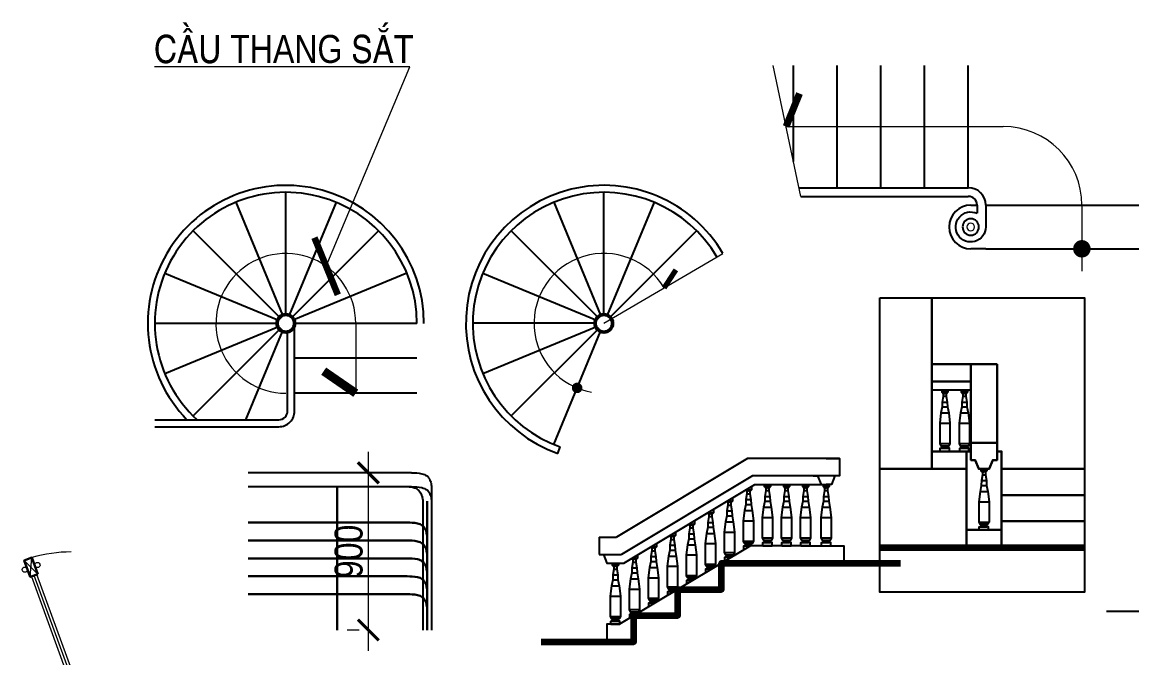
# Model space of a CAD drawing. Header units: millimetres. Extents: x -37049 to 129367, y 25385 to 90033.
# Drawn here: x 46570 to 52920, y 52310 to 55948 of the extents above; entities that cross this region are included whole.
import ezdxf

# ---------------------------------------------------------------- set-up
doc = ezdxf.new("R2010")
doc.units = ezdxf.units.MM
doc.header["$MEASUREMENT"] = 0
doc.layers.add('NCHU', color=70, linetype='Continuous')
for name, color, linetype, lineweight in [('NCUA', 4, 'Continuous', 20), ('NCUAMANH', 32, 'Continuous', 9), ('NKT', 9, 'Continuous', 0), ('NMANH1', 45, 'Continuous', 9), ('NMANH3', 25, 'Continuous', 9), ('NTHAY1', 61, 'Continuous', 25), ('NTHAY3', 41, 'Continuous', 25), ('NTHAY4', 21, 'Continuous', 25), ('NTHEP', 7, 'Continuous', 20), ('Ntuong1', 140, 'Continuous', 50), ('Ntuong2', 150, 'Continuous', 50), ('Ntuong3', 160, 'Continuous', 50)]:
    doc.layers.add(name, color=color, linetype=linetype, lineweight=lineweight)
doc.styles.add('AVO', font='vhelvcn.ttf')
doc.dimstyles.new('100', dxfattribs={"dimscale": 0, "dimtxt": 160, "dimasz": 120, "dimexe": 120, "dimexo": 120, "dimgap": 30, "dimtad": 1, "dimdec": 0, "dimzin": 0, "dimdsep": 46, "dimtxsty": 'AVO', "dimblk1": 'ARCHTICK', "dimblk2": 'ARCHTICK', "dimsah": 1, "dimcen": -2, "dimdle": 120, "dimclrd": 256, "dimclre": 256, "dimclrt": 7, "dimadec": 0, "dimazin": 0, "dimtfac": 1, "dimtdec": 0, "dimtix": 1, "dimtmove": 2, "dimatfit": 3, "dimldrblk": 'ARCHTICK', "dimfxl": 0, "dimtolj": 1, "dimtzin": 0, "dimlwd": 0, "dimlwe": 0, "dimarcsym": 0})
doc.dimstyles.new('50', dxfattribs={"dimtxt": 160, "dimasz": 120, "dimexe": 150, "dimexo": 150, "dimgap": 30, "dimtad": 1, "dimdec": 0, "dimlfac": 0.5, "dimzin": 0, "dimdsep": 46, "dimtxsty": 'AVO', "dimblk": 'ARCHTICK', "dimcen": -2, "dimdle": 120, "dimclrd": 256, "dimclre": 256, "dimclrt": 1, "dimadec": 0, "dimazin": 0, "dimtfac": 1, "dimtdec": 0, "dimtix": 1, "dimtmove": 2, "dimatfit": 3, "dimldrblk": 'ARCHTICK', "dimfxl": 0, "dimtolj": 1, "dimtzin": 0, "dimlwd": 0, "dimlwe": 0, "dimarcsym": 0})

# ---------------------------------------------------------------- blocks, each defined once
blk = doc.blocks.new('A$C20F011E2')
at = {"layer": 'NCUA', "lineweight": 30}
for points in [[(90.1, 657.8), (55.6, 752.2), (11.6, 736.1), (46.1, 641.7)], [(289.8, 110.5), (324.3, 16.1), (280.3, 0), (245.8, 94.4)]]:
    blk.add_lwpolyline(points, close=True, dxfattribs=at)
at = {"layer": 'NCUA'}
blk.add_lwpolyline([(283.2, 108), (83.4, 655.3), (52.7, 644.1), (252.5, 96.8)], close=True, dxfattribs=at)
at = {"layer": 'NCUAMANH'}
for p, q in [((11.6, 736.1), (90.1, 657.8)), ((46.1, 641.7), (55.6, 752.2)), ((267.8, 102.4), (68.1, 649.7)), ((245.8, 94.4), (324.3, 16.1)), ((280.3, 0), (289.8, 110.5))]:
    blk.add_line(p, q, dxfattribs=at)
for centre in [(14.9, 683.5), (87, 709.8)]:
    blk.add_circle(centre, 14.9, dxfattribs=at)
blk.add_arc((280.3, 0), 785, 89.95935, 106.63106, dxfattribs=at)
blk = doc.blocks.new('_ARCHTICK')
at = {"color": 0, "linetype": 'ByBlock', "const_width": 0.15}
blk.add_lwpolyline([(-0.5, -0.5), (0.5, 0.5)], dxfattribs=at)
blk = doc.blocks.new('A$C23D92CA5')
at = {"layer": 'NMANH1'}
blk.add_circle((103.1, 103), 26.4, dxfattribs=at)
at = {"layer": 'NTHAY4', "ltscale": 200}
blk.add_circle((103.1, 103), 56.4, dxfattribs=at)
blk.add_arc((103.1, 103), 103.1, 359.95884, 294.70414, dxfattribs=at)
blk = doc.blocks.new('A$C34EB5338')
at = {"layer": 'DEFPOINTS', "ltscale": 200}
for p, q in [((10, 298.4, -330.8), (40, 298.4, -330.8)), ((2.5, 0, -330.8), (47.5, 0, -330.8))]:
    blk.add_line(p, q, dxfattribs=at)
at = {"layer": 'NTHAY3', "ltscale": 200}
for p, q in [((15, 288.4, -330.8), (35, 288.4, -330.8)), ((12.1, 217, -330.8), (37.9, 217, -330.8)), ((12.6, 241.1, -330.8), (37.4, 241.1, -330.8)), ((17.5, 269.4, -330.8), (32.5, 269.4, -330.8)), ((6, 187.6, -330.8), (44, 187.6, -330.8)), ((0, 138.1, -330.8), (50, 138.1, -330.8)), ((0, 37.8, -330.8), (50, 37.8, -330.8)), ((5.3, 27.7, -330.8), (44.7, 27.7, -330.8)), ((10, 15, -330.8), (40, 15, -330.8)), ((12.5, 24.2, -330.8), (37.5, 24.2, -330.8))]:
    blk.add_line(p, q, dxfattribs=at)
at = {"layer": 'NTHAY3', "ltscale": 200, "elevation": -330.8}
for points in [[(17.5, 283.4), (17.5, 269.4), (12.6, 241.1), (12.1, 217), (6, 187.6), (0, 138.1), (0, 37.8), (5.3, 27.7), (10, 24.2), (12.5, 24.2), (12.5, 20)], [(10, 298.4), (10, 288.4), (15, 288.4), (15, 283.4), (25, 283.4)], [(40, 298.4), (40, 288.4), (35, 288.4), (35, 283.4), (25, 283.4)], [(32.5, 283.4), (32.5, 269.4), (37.4, 241.1), (37.9, 217), (44, 187.6), (50, 138.1), (50, 37.8), (44.7, 27.7), (40, 24.2), (37.5, 24.2), (37.5, 20)], [(2.5, 0), (2.5, 15), (10, 15), (10, 20), (25, 20)], [(47.5, 0), (47.5, 15), (40, 15), (40, 20), (25, 20)]]:
    blk.add_lwpolyline(points, dxfattribs=at)
blk = doc.blocks.new('A$C68DD212E')
at = {"layer": 'NTHAY3', "ltscale": 200}
for p, q in [((17.6, 342.5), (41, 342.5)), ((20.5, 320.2), (38.1, 320.2)), ((14.1, 258.8), (44.5, 258.8)), ((14.8, 287.1), (43.8, 287.1)), ((7.1, 224.3), (51.5, 224.3)), ((0, 166.3), (58.6, 166.3)), ((0, 48.7), (58.6, 48.7)), ((6.2, 36.9), (52.4, 36.9)), ((11.7, 22), (39.6, 22)), ((14.7, 32.8), (44, 32.8))]:
    blk.add_line(p, q, dxfattribs=at)
for points in [[(20.5, 336.6), (20.5, 320.2), (14.8, 287.1), (14.1, 258.8), (7.1, 224.3), (0, 166.3), (0, 48.7), (6.2, 36.9), (11.7, 32.8), (14.7, 32.8), (14.7, 27.9)], [(15.7, 342.5), (17.6, 342.5), (17.6, 336.6), (29.3, 336.6)], [(46.9, 361.2), (46.9, 342.5), (41, 342.5), (41, 336.6), (29.3, 336.6)], [(38.1, 336.6), (38.1, 320.2), (43.8, 287.1), (44.5, 258.8), (51.5, 224.3), (58.6, 166.3), (58.6, 48.7), (52.4, 36.9), (46.9, 32.8), (44, 32.8), (44, 27.9)], [(2.9, 0), (2.9, 22), (11.7, 22), (11.7, 27.9), (29.3, 27.9)], [(46.9, 26.4), (46.9, 27.9), (29.3, 27.9)]]:
    blk.add_lwpolyline(points, dxfattribs=at)
blk = doc.blocks.new('*D707')
at = {"layer": 'DEFPOINTS', "color": 0}
for p in [(48618.4, 53369), (48550.8, 52469), (48618.4, 52469)]:
    blk.add_point(p, dxfattribs=at)
at = {"layer": 'NKT', "lineweight": 0}
for p, q in [((48550.8, 53489), (48550.8, 52349)), ((48498.4, 53369), (48430.8, 53369)), ((48498.4, 52469), (48430.8, 52469))]:
    blk.add_line(p, q, dxfattribs=at)
at = {"layer": 'NKT', "lineweight": 0, "xscale": 120, "yscale": 120, "zscale": 120}
for p, rotation in [((48550.8, 53369), 90), ((48550.8, 52469), 270)]:
    blk.add_blockref('_ARCHTICK', p, dxfattribs=dict(at, rotation=rotation))
at = {"layer": 'NKT', "color": 7, "insert": (48439.1, 52919), "char_height": 160, "attachment_point": 5, "rotation": 90, "style": 'AVO'}
blk.add_mtext('\\A1;900', dxfattribs=at)

msp = doc.modelspace()

# ---------------------------------------------------------------- linework, layer by layer
at = {"layer": 'NMANH1'}
for p, q in [((49898.9, 54224.7), (50580.1, 54624.8)), ((48479.1, 54224.5), (48479.1, 53824.5))]:
    msp.add_line(p, q, dxfattribs=at)
for points, const_width in [([(50243.8, 54427.3), (50310.8, 54530.7)], 30), ([(48295.6, 53950.9), (48479.1, 53824.5)], 50)]:
    msp.add_lwpolyline(points, dxfattribs=dict(at, const_width=const_width))
at = {"layer": 'NMANH1', "const_width": 30}
msp.add_lwpolyline([(49745.8, 53870.1, -1), (49745.8, 53840.1, -1)], format="xyb", close=True, dxfattribs=at)
at = {"layer": 'NMANH1'}
for centre, start, end in [((48079.1, 54224.5), 0, 270.00055), ((49898.9, 54224.7), 30.43234, 259.91989)]:
    msp.add_arc(centre, 400, start, end, dxfattribs=at)
at = {"layer": 'NMANH3', "ltscale": 200}
for p, q in [((51026.6, 54951.2), (50867.2, 55701.2)), ((50941.6, 55351.2), (52184, 55351.2)), ((52634, 54901.2), (52634, 54523.5))]:
    msp.add_line(p, q, dxfattribs=at)
at = {"layer": 'NMANH3', "ltscale": 200, "const_width": 40}
msp.add_lwpolyline([(51018.1, 55540), (50941.6, 55351.2)], dxfattribs=at)
at = {"layer": 'NMANH3', "ltscale": 200, "const_width": 50}
msp.add_lwpolyline([(52609, 54651.2, -1), (52659, 54651.2, -1)], format="xyb", close=True, dxfattribs=at)
at = {"layer": 'NMANH3', "ltscale": 200}
msp.add_arc((52184, 54901.2), 450, 0, 90, dxfattribs=at)
at = {"layer": 'NTHAY1', "ltscale": 200}
for p, q in [((50984, 55151.8), (50984, 55701.2)), ((51234, 55001.2), (51234, 55701.2)), ((51484, 55001.2), (51484, 55701.2)), ((51734, 55001.2), (51734, 55701.2)), ((51984, 55001.2), (51984, 55701.2)), ((51999.1, 54901.2), (52034, 54901.2)), ((52084, 54901.2), (53184, 54901.2)), ((52085, 54651.2), (51999.1, 54651.2)), ((52085, 54651.2), (53184, 54651.2))]:
    msp.add_line(p, q, dxfattribs=at)
at = {"layer": 'NTHAY1', "ltscale": 0.75}
for p, q in [((48079.1, 54274.5), (48079.1, 54974.5)), ((49898.9, 54274.7), (49898.9, 54974.7)), ((47792, 54917.4), (48059.9, 54270.7)), ((48366.1, 54917.4), (48098.2, 54270.7)), ((49611.9, 54917.6), (49879.8, 54270.8)), ((50185.9, 54917.6), (49918, 54270.8)), ((48043.7, 54259.9), (47548.7, 54754.8)), ((48609.4, 54754.8), (48114.4, 54259.9)), ((49863.6, 54260), (49368.6, 54755)), ((50429.2, 54755), (49934.3, 54260)), ((47386.1, 54511.5), (48032.9, 54243.7)), ((48772, 54511.5), (48125.3, 54243.7)), ((49206, 54511.7), (49852.7, 54243.8)), ((48029.1, 54224.5), (47329.1, 54224.5)), ((48829.1, 54224.5), (48129.1, 54224.5)), ((48129.1, 53723), (48129.1, 54224.5)), ((49848.9, 54224.7), (49148.9, 54224.7)), ((47386.1, 53937.5), (48032.9, 54205.4)), ((48043.7, 54189.2), (47548.7, 53694.2)), ((47850.6, 53673), (48059.9, 54178.3)), ((48089.1, 53723), (48089.1, 54175.5)), ((49206, 53937.6), (49852.7, 54205.5)), ((49863.6, 54189.3), (49368.6, 53694.3)), ((49611.9, 53531.7), (49879.8, 54178.5)), ((48829.1, 54024.5), (48129.1, 54024.5)), ((48829.1, 53824.5), (48129.1, 53824.5)), ((47329.1, 53673), (48039.1, 53673)), ((47329.1, 53633), (48039.1, 53633)), ((49634.7, 53480.2), (49647.9, 53517.9))]:
    msp.add_line(p, q, dxfattribs=at)
at = {"layer": 'NTHAY1', "lineweight": 30, "ltscale": 0.75}
for p, q in [((51774.5, 54371.5), (51774.5, 53391.7)), ((51974.1, 53491.7), (51774.5, 53491.7)), ((51477.4, 53391.7), (51974.1, 53391.7)), ((52174.1, 53391.7), (52648.8, 53391.7)), ((52174.1, 53241.7), (52648.8, 53241.7)), ((52174.1, 53091.7), (52648.8, 53091.7))]:
    msp.add_line(p, q, dxfattribs=at)
at = {"layer": 'NTHAY1', "ltscale": 100}
msp.add_line((52775.3, 52577.3), (55265.6, 52577.3), dxfattribs=at)
msp.add_lwpolyline([(51477.4, 54371.5), (52648.8, 54371.5), (52648.8, 52685.2), (51477.4, 52685.2)], close=True, dxfattribs=at)
at = {"layer": 'NTHAY1', "lineweight": 30, "ltscale": 0.75}
for points in [[(51974.1, 53041.7), (51974.1, 53491.7), (51999.1, 53491.7)], [(52149.1, 53491.7), (52174.1, 53491.7), (52174.1, 53041.7)], [(51974.1, 52941.7), (51974.1, 53041.7), (52174.1, 53041.7), (52174.1, 52941.7)]]:
    msp.add_lwpolyline(points, dxfattribs=at)
at = {"layer": 'NTHAY1', "ltscale": 0.75}
for points in [[(51071.1, 52951.7), (50737.8, 52951.7), (49987.8, 52501.7), (49916.1, 52501.7), (49916.1, 52401.7)], [(51071.1, 52951.7), (51071.2, 52951.7), (51271.2, 52951.7), (51271.2, 52851.7)]]:
    msp.add_lwpolyline(points, dxfattribs=at)
at = {"layer": 'NTHAY1', "ltscale": 200}
msp.add_arc((51999.1, 54776.2), 125, 90, 270, dxfattribs=at)
at = {"layer": 'NTHAY1', "ltscale": 0.75}
for radius in [50, 90]:
    msp.add_arc((48039.1, 53723), radius, 270, 0.00055, dxfattribs=at)
at = {"layer": 'NTHAY4', "ltscale": 200}
for p, q in [((51016, 55001.2), (51984, 55001.2)), ((51026.6, 54951.2), (51984, 54951.2)), ((52034, 54901.2), (52034, 54854.3)), ((52084, 54901.2), (52084, 54776.3)), ((48797.5, 53369), (47863.3, 53369)), ((48797.5, 53289), (47863.3, 53289)), ((48913.3, 53265.7), (48913.3, 52469)), ((48863.3, 53185.7), (48863.3, 52469))]:
    msp.add_line(p, q, dxfattribs=at)
at = {"layer": 'NTHAY4', "lineweight": 30}
for p, q in [((52149.1, 53991.5), (51774.1, 53991.5)), ((51999.1, 53891.5), (51774.1, 53891.5))]:
    msp.add_line(p, q, dxfattribs=at)
at = {"layer": 'NTHAY4', "lineweight": 30, "ltscale": 0.75}
for p, q in [((51999.1, 53541.5), (51999.1, 53991.5)), ((52149.1, 53541.5), (52149.1, 53991.5))]:
    msp.add_line(p, q, dxfattribs=at)
at = {"layer": 'NTHAY4'}
msp.add_line((51999.1, 53841.5), (51774.1, 53841.5), dxfattribs=at)
at = {"layer": 'NTHAY4', "ltscale": 0.75}
for p, q in [((50721.1, 53451.5), (49971.1, 53001.5)), ((51246.2, 53451.5), (50721.1, 53451.5)), ((50748.8, 53351.5), (49998.8, 52901.5)), ((51221.2, 53351.5), (50748.8, 53351.5)), ((49871.1, 53001.5), (49971.1, 53001.5)), ((49871.1, 53001.5), (49871.1, 52901.5)), ((49871.1, 52901.5), (49998.8, 52901.5))]:
    msp.add_line(p, q, dxfattribs=at)
at = {"layer": 'NTHAY4', "lineweight": 30, "ltscale": 0.75}
for points in [[(52074.1, 53541.5), (51999.1, 53541.5), (51999.1, 53441.5), (52024.1, 53441.5), (52044.1, 53391.5), (52074.1, 53391.5)], [(52074.1, 53541.5), (52149.1, 53541.5), (52149.1, 53441.5), (52124.1, 53441.5), (52104.1, 53391.5), (52074.1, 53391.5)]]:
    msp.add_lwpolyline(points, dxfattribs=at)
at = {"layer": 'NTHAY4', "ltscale": 0.75}
for points in [[(51171.2, 53451.5), (51246.2, 53451.5), (51246.2, 53351.5), (51221.2, 53351.5), (51201.2, 53301.5), (51171.2, 53301.5)], [(51096.2, 53351.5), (51121.2, 53351.5), (51141.2, 53301.5), (51171.2, 53301.5)], [(49896.1, 52901.5), (49896.1, 52901.5), (49896.1, 52901.5), (49896.1, 52901.5), (49916.1, 52851.5), (49916.1, 52851.5), (50012.7, 52851.5), (50762.7, 53301.5), (51141.2, 53301.5)]]:
    msp.add_lwpolyline(points, dxfattribs=at)
for centre, radius, start, end in [((48079.1, 54224.5), 790, 0, 224.27541), ((49898.9, 54224.7), 790, 30.43234, 250.45783), ((48079.1, 54224.5), 750, 0, 227.33599), ((49898.9, 54224.7), 750, 30.43234, 250.44718)]:
    msp.add_arc(centre, radius, start, end, dxfattribs=at)
at = {"layer": 'NTHAY4', "ltscale": 200}
for radius in [100, 50]:
    msp.add_arc((51984, 54901.2), radius, 0, 90, dxfattribs=at)
for points in [[(48797.5, 53369), (48857.5, 53364), (48885, 53352.1), (48903.7, 53327.5), (48910.9, 53301.7), (48913.3, 53265.7)], [(48784.5, 53289), (48808.8, 53285.5), (48835, 53272.1), (48853.7, 53247.5), (48860.9, 53221.7), (48863.3, 53185.7)], [(48797.5, 53289), (48857.5, 53284), (48885, 53272.1), (48903.7, 53247.5), (48910.9, 53221.7), (48913.3, 53185.7)]]:
    msp.add_spline(points, degree=3, dxfattribs=at)
at = {"layer": 'NTHEP', "lineweight": 30, "ltscale": 200}
for p, q in [((48372.7, 53289), (48372.7, 52469)), ((48888.3, 52469), (48888.3, 53206.4)), ((48772.5, 53084), (47863.3, 53084)), ((48772.5, 52981.5), (47863.3, 52981.5)), ((48772.5, 52879), (47863.3, 52879)), ((48772.5, 52776.5), (47863.3, 52776.5)), ((48772.1, 52674), (47862.9, 52674))]:
    msp.add_line(p, q, dxfattribs=at)
for points in [[(48772.5, 53084), (48832.5, 53079), (48860, 53067.1), (48878.7, 53042.5), (48885.9, 53016.7), (48888.3, 52980.7)], [(48772.5, 52981.5), (48832.5, 52976.5), (48860, 52964.6), (48878.7, 52940), (48885.9, 52914.2), (48888.3, 52878.2)], [(48772.5, 52879), (48832.5, 52874), (48860, 52862.1), (48878.7, 52837.5), (48885.9, 52811.7), (48888.3, 52775.7)], [(48772.5, 52776.5), (48832.5, 52771.5), (48860, 52759.6), (48878.7, 52735), (48885.9, 52709.2), (48888.3, 52673.2)], [(48772.5, 52674), (48832.5, 52669), (48860, 52657.1), (48878.7, 52632.5), (48885.9, 52606.7), (48888.3, 52570.7)]]:
    msp.add_spline(points, degree=3, dxfattribs=at)
at = {"layer": 'Ntuong1', "ltscale": 0.75}
for centre in [(48079.1, 54224.5), (49898.9, 54224.7)]:
    msp.add_circle(centre, 50, dxfattribs=at)
at = {"layer": 'Ntuong2', "lineweight": 100}
msp.add_lwpolyline([(49539.3, 52401.7), (50071.1, 52401.7), (50071.1, 52551.7), (50321.1, 52551.7), (50321.1, 52701.7), (50571.1, 52701.7), (50571.1, 52851.7), (51597, 52851.7)], dxfattribs=at)
at = {"layer": 'Ntuong3', "lineweight": 100}
msp.add_line((51477.4, 52941.7), (52648.8, 52941.7), dxfattribs=at)

# ---------------------------------------------------------------- block references
at = {"layer": 'DEFPOINTS', "ltscale": 200, "xscale": 1.17214599304134, "yscale": 1.172145993070444, "zscale": 1.172145993066067}
for p in [(51820.2, 53491.7, 387.8), (51932.1, 53491.7, 387.8), (52044, 53041.7, 387.8), (50805.2, 52951.7, 387.8), (50914, 52951.7, 387.8), (51022.7, 52951.7, 387.8), (51141, 52951.7, 387.8), (49935.1, 52501.7, 387.8)]:
    msp.add_blockref('A$C34EB5338', p, dxfattribs=at)
at = {"layer": 'NCUA', "rotation": 359.9999999999985}
msp.add_blockref('A$C20F011E2', (46570.5, 52131.1), dxfattribs=at)
at = {"layer": 'NTHAY1', "ltscale": 200, "xscale": -0.8333329640008742, "yscale": 0.8333329640008742, "zscale": 0.833332964004434, "rotation": 180}
msp.add_blockref('A$C23D92CA5', (51912.2, 54862.1), dxfattribs=at)
at = {"layer": 'NTHAY1', "ltscale": 0.75}
for p in [(50696.5, 52928.7), (50587.7, 52863.4), (50478.9, 52798.1), (50370.2, 52732.9), (50261.4, 52667.6), (50152.6, 52602.4), (50043.9, 52537.1)]:
    msp.add_blockref('A$C68DD212E', p, dxfattribs=at)

# ---------------------------------------------------------------- texts
at = {"layer": 'NCHU', "ltscale": 0.75, "style": 'AVO'}
msp.add_text('CAÀU THANG SAÉT', height=160, dxfattribs=at).set_placement((47324.7, 55715.2))

# ---------------------------------------------------------------- dimensions: what is measured, and where the dimension line sits
at = {"layer": 'NKT', "ltscale": 200}
dim = msp.add_linear_dim(base=(48550.8, 52469), p1=(48618.4, 53369), p2=(48618.4, 52469), angle=90, dimstyle='100', override={"dimscale": 1}, dxfattribs=at)
dim.commit()
dim.dimension.update_dxf_attribs({"geometry": '*D707', "text_midpoint": (48439.1, 52919)})

# ---------------------------------------------------------------- leaders
at = {"layer": 'NMANH3'}
msp.add_leader([(48309.6, 54551.4), (48789.1, 55693.3), (47328.4, 55693.3)], dimstyle='50', override={"dimasz": 250, "dimtad": 0}, dxfattribs=at)

doc.saveas('drawing.dxf')
